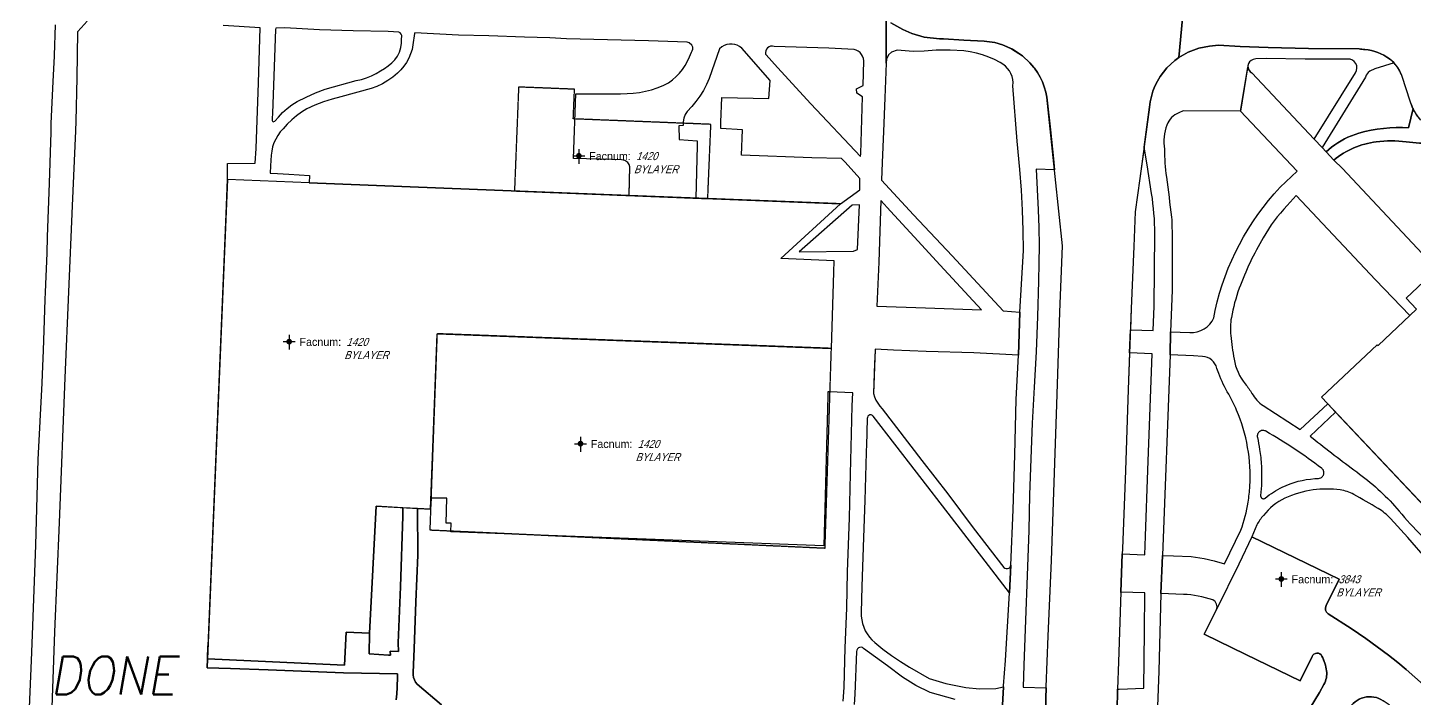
# Model space of a CAD drawing. Header units: inches. Extents: x 1273557 to 1282364, y 239587 to 246310.
# Drawn here: x 1276063 to 1276790, y 243792 to 244143 of the extents above; entities that cross this region are included whole.
import ezdxf
from ezdxf.enums import TextEntityAlignment as Align

# ---------------------------------------------------------------- set-up
doc = ezdxf.new("R2010")
doc.units = ezdxf.units.IN
doc.header["$MEASUREMENT"] = 0
doc.linetypes.add('DASHED2', pattern=[0.375, 0.25, -0.125])
doc.linetypes.add('HIDDEN', pattern=[0.375, 0.25, -0.125])
doc.layers.add('BLDG-DATA', color=159, linetype='DASHED2', lineweight=30)
for name, color, linetype in [('BLDG-UW', 231, 'Continuous'), ('BLDG-UW-UG', 159, 'HIDDEN'), ('GRASS', 3, 'Continuous'), ('PATH', 253, 'Continuous'), ('PATH-ISLAND', 252, 'Continuous'), ('PRKG-DATA', 255, 'Continuous'), ('PRKG-UW', 6, 'Continuous'), ('REV-ADJUDICATION-NOTES', 2, 'Continuous'), ('STREET-UW', 50, 'Continuous')]:
    doc.layers.add(name, color=color, linetype=linetype)
doc.styles.add('Revisions', font='simplex.shx', dxfattribs={"width": 0.9, "oblique": 10, "height": 25})
doc.styles.add('SS_LITE', font='FRABK.TTF', dxfattribs={"height": 16})

# ---------------------------------------------------------------- blocks, each defined once
blk = doc.blocks.new('*U1')
for p, q in [((-3.08, 0), (3.08, 0)), ((0, 3.55), (0, -4.2))]:
    blk.add_line(p, q)
at = {"const_width": 1.5}
blk.add_lwpolyline([(-0.75, 0, 1), (0.75, 0, 1)], format="xyb", close=True, dxfattribs=at)
at = {"layer": 'BLDG-DATA', "color": 1, "style": 'SS_LITE'}
blk.add_text('Facnum:', height=4.2, dxfattribs=at).set_placement((27.26, -2.25), align=Align.RIGHT)
at = {"layer": 'BLDG-DATA', "color": 7, "style": 'SS_LITE', "oblique": 20, "width": 0.9, "flags": 8}
for tag, p in [('FACNUM', (29.98, -2.25)), ('OBJECT', (28.84, -9.16))]:
    blk.add_attdef(tag, p, '', height=4.2, dxfattribs=at)
blk = doc.blocks.new('*U8')
for p, q in [((-3.08, 0), (3.08, 0)), ((0, 3.55), (0, -4.2))]:
    blk.add_line(p, q)
at = {"const_width": 1.5}
blk.add_lwpolyline([(-0.75, 0, 1), (0.75, 0, 1)], format="xyb", close=True, dxfattribs=at)
at = {"layer": 'PRKG-DATA', "color": 1, "style": 'SS_LITE'}
blk.add_text('Facnum:', height=4.2, dxfattribs=at).set_placement((27.26, -2.25), align=Align.RIGHT)
at = {"layer": 'PRKG-DATA', "color": 7, "style": 'SS_LITE', "oblique": 20, "width": 0.9, "flags": 8}
for tag, p in [('FACNUM', (29.98, -2.25)), ('OBJECT', (28.84, -9.16))]:
    blk.add_attdef(tag, p, '', height=4.2, dxfattribs=at)

msp = doc.modelspace()

# ---------------------------------------------------------------- linework, layer by layer
at = {"layer": 'BLDG-UW'}
msp.add_lwpolyline([(1276277.45, 243982.83), (1276484.42, 243975.15), (1276485.69, 244015.1), (1276485.88, 244021.11), (1276457.81, 244022.25), (1276489.1, 244051.03), (1276486.93, 244051.11), (1276464.59, 244052), (1276419.53, 244053.78), (1276405.52, 244054.34), (1276378.22, 244055.42), (1276210.36, 244062.06), (1276167.52, 244063.75), (1276156.97, 243812.17), (1276164.73, 243811.82), (1276228.79, 243808.96), (1276229.71, 243826.31), (1276241.97, 243825.66), (1276245.51, 243892.3), (1276274.04, 243890.79)], close=True, dxfattribs=at)
at = {"layer": 'BLDG-UW', "extrusion": (8.49585e-08, -5.94307e-08, 1)}
msp.add_lwpolyline([(1277003.26, 243845.67), (1276982.22, 243825.81), (1276980.19, 243827.96), (1276968.37, 243816.8), (1276970.42, 243814.64), (1276946.09, 243791.67), (1276908.63, 243831.34), (1276879.27, 243803.62), (1276741.52, 243949.53), (1276770.72, 243977.11), (1276771.18, 243976.62), (1276791.39, 243995.7), (1276785.94, 244001.48), (1276798.24, 244013.09), (1276803.69, 244007.31), (1276807.9, 244011.29), (1276807.44, 244011.78), (1276840.41, 244042.9), (1276932.85, 243944.98), (1276920.51, 243933.32), (1277003.26, 243845.67)], close=True, dxfattribs=at)
at = {"layer": 'BLDG-UW-UG'}
for points in [[(1276419.48, 244053.77), (1276421.12, 244092.72), (1276348.91, 244095.59), (1276349.56, 244111.14), (1276320.21, 244112.31), (1276318.05, 244057.8)], [(1276484.35, 243975.15), (1276277.42, 243982.85), (1276273.64, 243879.91), (1276481.02, 243870.39)]]:
    msp.add_lwpolyline(points, close=True, dxfattribs=at)
at = {"layer": 'GRASS'}
for points in [[(1276093.83, 244146.96), (1276090.76, 244143.39), (1276088.78, 244141.3), (1276088.78, 244141.3), (1276088.78, 244141.29), (1276088.34, 244117.22), (1276087.93, 244094.43), (1276087.71, 244089.4), (1276086.02, 244050.03), (1276082.2, 243959.73), (1276079.11, 243883.82), (1276076.72, 243826.51), (1276074.92, 243776.9)], [(1276255.96, 243790.78), (1276256.35, 243793.97), (1276256.45, 243797.18), (1276256.68, 243802.95), (1276256.68, 243804.35), (1276228.27, 243804.93), (1276188.77, 243806.43), (1276169.1, 243807.17), (1276156.73, 243807.52), (1276156.97, 243812.17), (1276157.23, 243819.11), (1276157.26, 243819.11), (1276166.76, 244045.79), (1276167.52, 244063.75), (1276167.48, 244072.21), (1276182, 244072.29), (1276182.48, 244080.09), (1276183.8, 244114.55), (1276184.56, 244143.43), (1276165.12, 244144.59)], [(1276490.57, 243790.12), (1276491.04, 243797.25), (1276491.26, 243804.4), (1276491.64, 243817.94), (1276492.36, 243838.87), (1276492.87, 243857.91), (1276493.83, 243886.33), (1276494.38, 243909.25), (1276494.91, 243930.37), (1276495.3, 243945.05), (1276495.63, 243951.87), (1276483.23, 243952.36), (1276482.54, 243952.37), (1276482.49, 243950.14), (1276480.37, 243871.55), (1276284.72, 243878.98), (1276284.89, 243883.37), (1276282.14, 243883.47), (1276282.64, 243896.59), (1276274.26, 243896.65), (1276274.04, 243890.79), (1276267.26, 243891.15), (1276267.37, 243866.63), (1276266.34, 243842.2), (1276265.5, 243817.57), (1276264.85, 243805.17), (1276264.83, 243803.81), (1276265.06, 243802.48), (1276265.52, 243801.2), (1276266.2, 243800.03), (1276267.08, 243799), (1276279.79, 243788.2)], [(1276549.36, 243790.99), (1276536.15, 243794.59), (1276528.61, 243798.19), (1276521.64, 243802.72), (1276513.82, 243808.64), (1276501.19, 243817.74), (1276500.59, 243818.14), (1276499.89, 243818.33), (1276499.16, 243818.28), (1276498.5, 243817.99), (1276497.96, 243817.5), (1276497.61, 243816.86), (1276497.49, 243816.15), (1276496.66, 243793.71), (1276496.23, 243788.29)]]:
    msp.add_lwpolyline(points, dxfattribs=at)
for points in [[(1276215.7, 244142.37), (1276197.56, 244143.33), (1276192.88, 244143.24), (1276192.7, 244142.56), (1276191.85, 244118.2), (1276191.07, 244098.44), (1276190.84, 244095.92), (1276190.96, 244094.69), (1276191.1, 244094.38), (1276191.47, 244094.13), (1276192.25, 244094.42), (1276194.16, 244096.58), (1276196.37, 244098.9), (1276198.75, 244101.04), (1276201.3, 244102.97), (1276204, 244104.7), (1276208.8, 244107.06), (1276213.7, 244109.21), (1276218.7, 244111.14), (1276235.02, 244115.68), (1276237.74, 244116.3), (1276240.4, 244117.14), (1276242.98, 244118.19), (1276245.46, 244119.44), (1276247.84, 244120.88), (1276249.89, 244122.05), (1276251.82, 244123.41), (1276253.62, 244124.95), (1276255.26, 244126.65), (1276256.74, 244128.49), (1276257.69, 244130.69), (1276258.36, 244133), (1276258.73, 244135.38), (1276258.8, 244137.78), (1276258.97, 244138.58), (1276258.89, 244139.38), (1276258.56, 244140.13), (1276258.01, 244140.73), (1276257.3, 244141.13), (1276251.71, 244141.38), (1276233.4, 244141.88)], [(1276350.17, 244108.81), (1276357.62, 244108.73), (1276370.19, 244108.7), (1276373.65, 244108.68), (1276377.13, 244108.85), (1276380.37, 244109.06), (1276383.59, 244109.48), (1276386.78, 244110.1), (1276389.92, 244110.92), (1276393, 244111.95), (1276396.01, 244113.16), (1276398.93, 244114.57), (1276400.97, 244116.09), (1276402.88, 244117.77), (1276404.64, 244119.6), (1276406.24, 244121.57), (1276407.67, 244123.67), (1276408.92, 244125.87), (1276409.98, 244128.17), (1276410.87, 244130.63), (1276411.33, 244131.29), (1276411.61, 244132.27), (1276411.56, 244133.29), (1276411.19, 244134.24), (1276409.67, 244135.57), (1276408.73, 244135.79), (1276388.31, 244136.58), (1276345.29, 244137.58), (1276336.56, 244138.09), (1276323.31, 244138.51), (1276304.55, 244139.18), (1276288.61, 244139.53), (1276265.72, 244140.71), (1276265.56, 244140.41), (1276264.76, 244134.46), (1276264.29, 244132.03), (1276263.58, 244129.66), (1276262.62, 244127.38), (1276261.43, 244125.22), (1276260.03, 244123.18), (1276258.42, 244121.31), (1276256.62, 244119.61), (1276254.17, 244117.53), (1276251.55, 244115.67), (1276248.78, 244114.04), (1276245.88, 244112.66), (1276242.87, 244111.54), (1276227.01, 244107.21), (1276222.4, 244105.97), (1276217.85, 244104.48), (1276213.39, 244102.76), (1276209.02, 244100.8), (1276206.28, 244099.05), (1276203.67, 244097.13), (1276201.18, 244095.03), (1276198.84, 244092.78), (1276196.65, 244090.38), (1276195.17, 244088.73), (1276193.87, 244086.94), (1276192.76, 244085.03), (1276191.86, 244083.01), (1276191.17, 244080.9), (1276190.71, 244078.74), (1276190.47, 244076.54), (1276190.06, 244070.88), (1276189.91, 244067.13), (1276193.65, 244066.91), (1276199.7, 244066.56), (1276210.52, 244065.93), (1276210.35, 244062.06), (1276378.22, 244055.42), (1276378.23, 244055.85), (1276378.58, 244070.52), (1276378.24, 244071.59), (1276377.5, 244072.75), (1276375.97, 244073.71), (1276374.22, 244074.09), (1276369.5, 244074.21), (1276349.02, 244074.87)], [(1276489.69, 244074.87), (1276474.15, 244075.18), (1276437.16, 244076.56), (1276437.72, 244089.93), (1276426.34, 244090.52), (1276426.42, 244093.88), (1276426.82, 244106.88), (1276451.59, 244106.26), (1276452.21, 244115.81), (1276437.27, 244132.71), (1276436.21, 244133.54), (1276434.96, 244134.21), (1276433.62, 244134.66), (1276432.22, 244134.87), (1276430.8, 244134.84), (1276429.41, 244134.56), (1276428.09, 244134.06), (1276426.87, 244133.34), (1276425.69, 244132.33), (1276420.25, 244116.83), (1276418.83, 244113.64), (1276417.2, 244110.55), (1276415.35, 244107.59), (1276413.3, 244104.76), (1276411.06, 244102.08), (1276408.62, 244099.54), (1276407.67, 244097.82), (1276406.99, 244095.98), (1276406.6, 244094.06), (1276406.52, 244092.1), (1276404.27, 244091.95), (1276404.4, 244084.7), (1276413.88, 244084.16), (1276413.83, 244081.44), (1276413.26, 244054.03), (1276489.1, 244051.03), (1276499.19, 244058.4), (1276499.34, 244064.36), (1276491.58, 244072.83)], [(1276497.66, 244109.11), (1276497.52, 244111.36), (1276500.98, 244113.13), (1276501.3, 244126.13), (1276501.13, 244127.31), (1276500.74, 244128.43), (1276500.15, 244129.46), (1276499.38, 244130.36), (1276498.45, 244131.11), (1276497.4, 244131.67), (1276496.27, 244132.03), (1276482.98, 244132.65), (1276454.25, 244133.66), (1276453.36, 244133.8), (1276452.46, 244133.7), (1276451.62, 244133.38), (1276450.88, 244132.86), (1276450.3, 244132.17), (1276449.92, 244131.35), (1276449.77, 244130.46), (1276449.84, 244129.56), (1276450.16, 244129.24), (1276456.03, 244122.56), (1276473.55, 244103.44), (1276499.57, 244075.9), (1276499.8, 244077.36), (1276500.74, 244107.17)], [(1276579.63, 244112.99), (1276579.67, 244114.63), (1276579.5, 244116.25), (1276579.11, 244117.84), (1276578.52, 244119.37), (1276577.73, 244120.8), (1276576.76, 244122.12), (1276575.62, 244123.3), (1276574.34, 244124.32), (1276572.94, 244125.16), (1276569.96, 244126.69), (1276566.88, 244128.03), (1276563.71, 244129.15), (1276560.48, 244130.07), (1276557.19, 244130.76), (1276553.87, 244131.24), (1276546.61, 244131.6), (1276539.33, 244131.68), (1276533.1, 244131.16), (1276527.3, 244130.88), (1276518.78, 244131.58), (1276515.83, 244130.53), (1276514.35, 244129.22), (1276513.32, 244126.95), (1276513.1, 244124.8), (1276512.46, 244106.56), (1276511.74, 244089.04), (1276511.74, 244088.95), (1276510.9, 244072.72), (1276510.58, 244063.46), (1276527.5, 244045.18), (1276547.75, 244023.76), (1276574.41, 243994.83), (1276583.24, 243994.14), (1276585.09, 244026.48), (1276585.04, 244037.07), (1276584.7, 244047.65), (1276584.07, 244058.21), (1276583.29, 244068.97), (1276581.75, 244083.99)], [(1276602.71, 243945.68), (1276604.25, 243994.13), (1276605.54, 244028.96), (1276601.82, 244065.3), (1276601.45, 244068.81), (1276591.84, 244069.19), (1276592.83, 244047.95), (1276593.17, 244038.59), (1276593.3, 244029.22), (1276593.22, 244019.86), (1276592.94, 244010.5), (1276592.47, 243991.92), (1276591.75, 243973.35), (1276590.8, 243954.78), (1276589.76, 243935.97), (1276588.94, 243917.16), (1276588.37, 243898.35), (1276588.02, 243879.53), (1276585.4, 243808.88), (1276584.94, 243797.44), (1276597.03, 243797.08), (1276597.04, 243797.48), (1276598.12, 243824.23), (1276599.75, 243863.92)], [(1276499.16, 244050.48), (1276495.31, 244050.26), (1276467.39, 244025.83), (1276495.88, 244026.25), (1276498.12, 244026.98)], [(1276527.77, 244033.67), (1276515.31, 244047.2), (1276510.37, 244052.71), (1276509.15, 244020.43), (1276508.23, 243997.36), (1276533.73, 243996.43), (1276563.09, 243995.46), (1276556.54, 244002.61), (1276541.48, 244018.77)], [(1276580.59, 243919.34), (1276581.27, 243948.29), (1276582.56, 243971.67), (1276559.06, 243972.83), (1276534.05, 243973.51), (1276516.89, 243974.26), (1276507.33, 243974.71), (1276507.29, 243973.69), (1276507.04, 243967.46), (1276506.4, 243951.44), (1276506.98, 243949.67), (1276507.74, 243947.96), (1276508.69, 243946.34), (1276509.8, 243944.83), (1276511.07, 243943.44), (1276531.78, 243916.3), (1276538.64, 243907.6), (1276545.43, 243898.82), (1276552.14, 243889.96), (1276558.77, 243881.02), (1276574.79, 243860.13), (1276575.37, 243859.76), (1276576.04, 243859.58), (1276576.72, 243859.61), (1276577.37, 243859.84), (1276577.92, 243860.26), (1276578.32, 243860.82), (1276578.54, 243861.47), (1276579.68, 243890.4)], [(1276650.41, 243911.3), (1276652.72, 243972.26), (1276640.74, 243972.79), (1276640, 243953.54), (1276638.65, 243911.03), (1276637.02, 243870.01), (1276636.91, 243867.28), (1276648.83, 243866.84), (1276649.17, 243876.69)], [(1276577.76, 243846.93), (1276564.99, 243863.51), (1276547.35, 243886.47), (1276529.05, 243910.28), (1276506.33, 243939.62), (1276505.84, 243940.03), (1276505.23, 243940.23), (1276504.59, 243940.21), (1276504, 243939.97), (1276503.53, 243939.53), (1276503.25, 243938.96), (1276503.19, 243938.32), (1276502.7, 243923.95), (1276502.62, 243921.53), (1276502.59, 243920.61), (1276501.84, 243895.32), (1276501.14, 243876), (1276500.29, 243850.24), (1276500, 243836.6), (1276500.02, 243834.62), (1276500.25, 243832.65), (1276500.67, 243830.71), (1276501.3, 243828.83), (1276502.12, 243827.02), (1276503.11, 243825.31), (1276504.29, 243823.71), (1276505.62, 243822.24), (1276507.09, 243820.91), (1276511.42, 243817.36), (1276515.9, 243814.01), (1276520.52, 243810.85), (1276525.28, 243807.9), (1276535.71, 243802.01), (1276544.45, 243799.39), (1276554.82, 243797.21), (1276562.14, 243796.56), (1276570.66, 243796.77), (1276574.65, 243797.55), (1276574.68, 243798.07), (1276575.7, 243811.33)], [(1276259.56, 243887.15), (1276259.55, 243891.56), (1276245.51, 243892.3), (1276241.97, 243825.66), (1276241.84, 243814.82), (1276252, 243814.26), (1276252.92, 243814.21), (1276252.78, 243816.17), (1276252.77, 243816.24), (1276257.29, 243816.09), (1276257.09, 243820.57), (1276258.25, 243850.03)], [(1276648.69, 243826.68), (1276648.79, 243846.85), (1276636.15, 243847.32), (1276634.97, 243810.7), (1276634.54, 243796.28), (1276635.3, 243796.31), (1276648.27, 243796.82)]]:
    msp.add_lwpolyline(points, close=True, dxfattribs=at)
for points in [[(1276759.4, 244119.79, 0.599142), (1276755.24, 244127.02), (1276732.93, 244127.02), (1276712.47, 244127.32), (1276707.08, 244127.04), (1276705.7, 244126.71, 0.700632), (1276704.93, 244119.79), (1276737.7, 244085.03)], [(1276787.24, 244090.87), (1276789.59, 244100.99, -0.039184), (1276788.06, 244104.94), (1276783.76, 244117.87, 0.108989), (1276779.55, 244124.94), (1276769.41, 244121.92), (1276766.84, 244120.56, 0.232334), (1276764.65, 244117.54), (1276741.83, 244080.57), (1276743.9, 244078.37), (1276746.81, 244080.7, -0.100184), (1276761.1, 244088.08, -0.085381)], [(1276719.87, 244059.69), (1276728.71, 244068.2), (1276710.64, 244087.25), (1276699.07, 244099.65), (1276669, 244099.75), (1276666.64, 244098.81, 0.21297), (1276660.39, 244092.38, 0.123147), (1276659.05, 244079.73, 0.031936), (1276660.12, 244065.07, -0.003617), (1276662.81, 244044.09, -0.017906), (1276663.08, 244032.39), (1276663.22, 244005.76), (1276662.28, 243983.83), (1276672.37, 243983.43, 0.305303), (1276685.02, 243991.23), (1276685.69, 243995.13, -0.134395)], [(1276654.06, 244035.3, 0.037386), (1276652.37, 244056.53), (1276650.04, 244071.55), (1276648.39, 244080.76), (1276646.12, 244064.33), (1276643.79, 244046.76), (1276643.07, 244028.6), (1276641.64, 243996.05), (1276641.21, 243984.95), (1276653.22, 243984.49), (1276653.68, 243997.31)], [(1276728.28, 244055.33), (1276723.47, 244050.17, 0.055825), (1276710.91, 244033.26, 0.042908), (1276698.36, 244006.7, 0.045668), (1276694.2, 243991.32, 0.071175), (1276693.9, 243981.88, 0.013114), (1276695.6, 243969.56, 0.131884), (1276701.53, 243956.5, -0.040554), (1276704.99, 243951.51, 0.10876), (1276710.86, 243945.12), (1276730.39, 243932.52), (1276744.78, 243946.08), (1276741.52, 243949.53), (1276770.72, 243977.11), (1276771.18, 243976.62), (1276787.86, 243992.37), (1276769.77, 244011.21)], [(1276696.99, 243942.7, 0.029664), (1276692.8, 243951.12, -0.037954), (1276687.59, 243962.02), (1276686.57, 243964.65, 0.328965), (1276679.1, 243970.99), (1276674.37, 243971.31), (1276662.03, 243971.73), (1276658.12, 243866.52), (1276663.9, 243866.3), (1276673.19, 243865.87), (1276679.93, 243864.86), (1276685.2, 243863.61), (1276690.6, 243862.03), (1276699.25, 243879.8, 0.046591), (1276703.01, 243894.49, 0.024804), (1276703.92, 243902.92, 0.11588)], [(1276748.93, 243941.68), (1276735.49, 243929.11), (1276738.01, 243927.12, 0.008795), (1276761.48, 243909.24, -0.06), (1276782.2, 243889.8, 0.024106), (1276794.17, 243876.84, -0.059127), (1276811.24, 243855.53), (1276812.58, 243853.98), (1276819.39, 243845.29), (1276831.58, 243829.89), (1276842.66, 243815.7), (1276845.68, 243812.11), (1276853.89, 243803.34), (1276860.42, 243796.95), (1276870, 243806.19), (1276869.31, 243806.94), (1276872.87, 243810.41)], [(1276709.94, 243913.58, -0.022806), (1276710.06, 243905.02, -0.018904), (1276709.56, 243897.95, 0.018905), (1276709.55, 243897.83, 0.045634), (1276709.57, 243897.56, 0.056615), (1276709.66, 243897.23, 0.080689), (1276709.9, 243896.82, 0.052185), (1276710.13, 243896.6, 0.082496), (1276710.56, 243896.37, 0.098699), (1276711.14, 243896.29, 0.098699), (1276711.71, 243896.44, 0.059103), (1276712.01, 243896.63, -0.059105), (1276720.93, 243902.35, -0.098696), (1276737.95, 243906.8, -0.01046), (1276739.83, 243906.87, 0.01024), (1276739.96, 243906.88, 0.098699), (1276741.09, 243907.18, 0.082496), (1276741.89, 243907.74, 0.052185), (1276742.29, 243908.23, 0.043988), (1276742.54, 243908.69, 0.036571), (1276742.68, 243909.11, 0.034751), (1276742.76, 243909.52, 0.021821), (1276742.78, 243909.78, 0.022806), (1276742.77, 243910.05, 0.022804), (1276742.74, 243910.32, 0.021821), (1276742.69, 243910.58, 0.034751), (1276742.57, 243910.98, 0.036571), (1276742.38, 243911.37, 0.043988), (1276742.08, 243911.8, 0.052185), (1276741.63, 243912.24, 0.004705), (1276741.58, 243912.27, 0.029746), (1276712.3, 243931.69, 0.047906), (1276711.78, 243931.93, 0.098699), (1276710.62, 243932.09, 0.098696), (1276709.48, 243931.79, 0.082496), (1276708.68, 243931.22, 0.052187), (1276708.29, 243930.74, 0.043988), (1276708.04, 243930.27, 0.036571), (1276707.89, 243929.86, 0.034751), (1276707.82, 243929.45, 0.021821), (1276707.8, 243929.19, 0.022804), (1276707.8, 243928.92, 0.022806), (1276707.83, 243928.64, 0.017214), (1276707.87, 243928.44, -0.017215), (1276709.05, 243922.09, -0.022804)], [(1276773.85, 243790.28, 0.450272), (1276755.86, 243785.65), (1276748.52, 243773.36), (1276750.39, 243772.07), (1276751.23, 243772.28, -0.176822), (1276766.37, 243770.75), (1276769.67, 243774.01), (1276775.54, 243779.46), (1276777.55, 243781.46, 0.461923), (1276777.01, 243788.14)]]:
    msp.add_lwpolyline(points, format="xyb", close=True, dxfattribs=at)
for points in [[(1276799.76, 244082.69, -0.032029), (1276785.96, 244083.56, 0.063443), (1276770.24, 244083.56, 0.139693), (1276748.01, 244073.99), (1276752.52, 244069.49), (1276807.53, 244010.94)], [(1276797.05, 243863.98), (1276786.78, 243876), (1276777.69, 243885.91, 0.073673), (1276771.22, 243891.15, 0.005891), (1276758.49, 243898.48, 0.094799), (1276751.28, 243900.88, 0.066555), (1276737.05, 243900.88, 0.078272), (1276722.3, 243896.49, 0.113946), (1276711.04, 243887.52, 0.055005), (1276707.53, 243882.56), (1276704.95, 243876.29), (1276750.79, 243853.99), (1276743.94, 243840.26, 0.369469), (1276745.05, 243835.82), (1276757.04, 243828.23), (1276764.85, 243823), (1276776.65, 243814.22), (1276781.56, 243810.31), (1276785.97, 243806.62), (1276797.99, 243795.96)], [(1276733.07, 243782.44), (1276740.37, 243794.64), (1276742.76, 243798.76, 0.169769), (1276744.15, 243805.96, 0.077714), (1276741.74, 243813.67, 0.640198), (1276736.53, 243813.54), (1276730.3, 243800.63), (1276701.76, 243814.47), (1276679.97, 243825.12), (1276686.33, 243838.07, 0.428707), (1276684.46, 243843.14, 0.074192), (1276669.02, 243846.05), (1276657.28, 243846.53), (1276656.14, 243805.74), (1276655.42, 243787.31)]]:
    msp.add_lwpolyline(points, format="xyb", dxfattribs=at)
at = {"layer": 'PATH'}
for points in [[(1276062.66, 243766.07), (1276064.61, 243811.3), (1276065.11, 243824.87), (1276066.84, 243871.92), (1276068.16, 243916.83), (1276070.19, 243956.98), (1276070.42, 243961.59), (1276070.89, 243974.1), (1276071.48, 243989.94), (1276071.89, 244000.82), (1276072.03, 244004.73), (1276072.8, 244025.16), (1276073.08, 244033.68), (1276074, 244061.89), (1276074, 244061.91), (1276074.87, 244088.59), (1276075.02, 244093.24), (1276076.06, 244115.28), (1276076.69, 244128.48), (1276076.7, 244128.89), (1276077.26, 244144.91)], [(1276093.83, 244146.96), (1276090.76, 244143.39), (1276088.78, 244141.3), (1276088.78, 244141.3), (1276088.78, 244141.29), (1276088.34, 244117.22), (1276087.93, 244094.43), (1276087.71, 244089.4), (1276086.02, 244050.03), (1276082.2, 243959.73), (1276079.11, 243883.82), (1276076.72, 243826.51), (1276074.92, 243776.9)], [(1276490.57, 243790.12), (1276491.04, 243797.25), (1276491.26, 243804.4), (1276491.64, 243817.94), (1276492.36, 243838.87), (1276492.87, 243857.91), (1276493.83, 243886.33), (1276494.38, 243909.25), (1276494.91, 243930.37), (1276495.3, 243945.05), (1276495.63, 243951.87), (1276483.23, 243952.36), (1276482.54, 243952.37), (1276482.49, 243950.14), (1276480.37, 243871.55), (1276284.72, 243878.98), (1276284.89, 243883.37), (1276282.14, 243883.47), (1276282.64, 243896.59), (1276274.26, 243896.65), (1276277.45, 243982.83), (1276484.42, 243975.15), (1276485.69, 244015.1), (1276485.88, 244021.11), (1276457.81, 244022.25), (1276489.1, 244051.03), (1276499.19, 244058.4), (1276499.34, 244064.36), (1276491.58, 244072.83), (1276489.69, 244074.87), (1276474.15, 244075.18), (1276437.16, 244076.56), (1276437.72, 244089.93), (1276426.34, 244090.52), (1276426.42, 244093.88), (1276426.82, 244106.88), (1276451.59, 244106.26), (1276452.21, 244115.81), (1276437.27, 244132.71), (1276436.21, 244133.54), (1276434.96, 244134.21), (1276433.62, 244134.66), (1276432.22, 244134.87), (1276430.8, 244134.84), (1276429.41, 244134.56), (1276428.09, 244134.06), (1276426.87, 244133.34), (1276425.69, 244132.33), (1276420.25, 244116.83), (1276418.83, 244113.64), (1276417.2, 244110.55), (1276415.35, 244107.59), (1276413.3, 244104.76), (1276411.06, 244102.08), (1276408.62, 244099.54), (1276407.67, 244097.82), (1276406.99, 244095.98), (1276406.6, 244094.06), (1276406.52, 244092.1), (1276404.27, 244091.95), (1276404.4, 244084.7), (1276413.88, 244084.16), (1276413.83, 244081.44), (1276413.26, 244054.03), (1276405.52, 244054.34), (1276378.22, 244055.42), (1276378.58, 244070.52), (1276378.24, 244071.59), (1276377.5, 244072.75), (1276375.97, 244073.71), (1276374.22, 244074.09), (1276369.5, 244074.21), (1276349.02, 244074.87), (1276350.17, 244108.81), (1276357.62, 244108.73), (1276370.19, 244108.7), (1276373.65, 244108.68), (1276377.13, 244108.85), (1276380.37, 244109.06), (1276383.59, 244109.48), (1276386.78, 244110.1), (1276389.92, 244110.92), (1276393, 244111.95), (1276396.01, 244113.16), (1276398.93, 244114.57), (1276400.97, 244116.09), (1276402.88, 244117.77), (1276404.64, 244119.6), (1276406.24, 244121.57), (1276407.67, 244123.67), (1276408.92, 244125.87), (1276409.98, 244128.17), (1276410.87, 244130.63), (1276411.33, 244131.29), (1276411.61, 244132.27), (1276411.56, 244133.29), (1276411.19, 244134.24), (1276409.67, 244135.57), (1276408.73, 244135.79), (1276388.31, 244136.58), (1276345.29, 244137.58), (1276336.56, 244138.09), (1276323.31, 244138.51), (1276304.55, 244139.18), (1276288.61, 244139.53), (1276265.72, 244140.71), (1276265.56, 244140.41), (1276264.76, 244134.46), (1276264.29, 244132.03), (1276263.58, 244129.66), (1276262.62, 244127.38), (1276261.43, 244125.22), (1276260.03, 244123.18), (1276258.42, 244121.31), (1276256.62, 244119.61), (1276254.17, 244117.53), (1276251.55, 244115.67), (1276248.78, 244114.04), (1276245.88, 244112.66), (1276242.87, 244111.54), (1276227.01, 244107.21), (1276222.4, 244105.97), (1276217.85, 244104.48), (1276213.39, 244102.76), (1276209.02, 244100.8), (1276206.28, 244099.05), (1276203.67, 244097.13), (1276201.18, 244095.03), (1276198.84, 244092.78), (1276196.65, 244090.38), (1276195.17, 244088.73), (1276193.87, 244086.94), (1276192.76, 244085.03), (1276191.86, 244083.01), (1276191.17, 244080.9), (1276190.71, 244078.74), (1276190.47, 244076.54), (1276190.06, 244070.88), (1276189.91, 244067.13), (1276193.65, 244066.91), (1276199.7, 244066.56), (1276210.52, 244065.93), (1276210.35, 244062.06), (1276167.52, 244063.75), (1276167.48, 244072.21), (1276182, 244072.29), (1276182.48, 244080.09), (1276183.8, 244114.55), (1276184.56, 244143.43), (1276165.12, 244144.59)], [(1276513.14, 244147.74), (1276513.1, 244124.8), (1276512.46, 244106.56), (1276511.74, 244089.04), (1276511.74, 244088.95), (1276510.9, 244072.72), (1276510.58, 244063.46), (1276527.5, 244045.18), (1276547.75, 244023.76), (1276574.41, 243994.83), (1276583.24, 243994.14), (1276582.56, 243971.67), (1276559.06, 243972.83), (1276534.05, 243973.51), (1276516.89, 243974.26), (1276507.33, 243974.71), (1276506.4, 243951.44), (1276506.98, 243949.67), (1276507.74, 243947.96), (1276508.69, 243946.34), (1276509.8, 243944.83), (1276511.07, 243943.44), (1276531.78, 243916.3), (1276538.64, 243907.6), (1276545.43, 243898.82), (1276552.14, 243889.96), (1276558.77, 243881.02), (1276574.79, 243860.13), (1276575.37, 243859.76), (1276576.04, 243859.58), (1276576.72, 243859.61), (1276577.37, 243859.84), (1276577.92, 243860.26), (1276578.32, 243860.82), (1276578.54, 243861.47), (1276577.76, 243846.93), (1276564.99, 243863.51), (1276547.35, 243886.47), (1276529.05, 243910.28), (1276506.33, 243939.62), (1276505.84, 243940.03), (1276505.23, 243940.23), (1276504.59, 243940.21), (1276504, 243939.97), (1276503.53, 243939.53), (1276503.25, 243938.96), (1276503.19, 243938.32), (1276502.7, 243923.95), (1276502.62, 243921.53), (1276502.59, 243920.61), (1276501.84, 243895.32), (1276501.14, 243876), (1276500.29, 243850.24), (1276500, 243836.6), (1276500.02, 243834.62), (1276500.25, 243832.65), (1276500.67, 243830.71), (1276501.3, 243828.83), (1276502.12, 243827.02), (1276503.11, 243825.31), (1276504.29, 243823.71), (1276505.62, 243822.24), (1276507.09, 243820.91), (1276511.42, 243817.36), (1276515.9, 243814.01), (1276520.52, 243810.85), (1276525.28, 243807.9), (1276535.71, 243802.01), (1276544.45, 243799.39), (1276554.82, 243797.21), (1276562.14, 243796.56), (1276570.66, 243796.77), (1276574.65, 243797.55), (1276573.93, 243784.79)], [(1276573.93, 243784.79), (1276574.65, 243797.55), (1276574.68, 243798.07), (1276575.7, 243811.33), (1276577.76, 243846.93), (1276578.54, 243861.47), (1276579.68, 243890.4), (1276580.59, 243919.34), (1276581.27, 243948.29), (1276582.56, 243971.67), (1276583.24, 243994.14), (1276585.09, 244026.48), (1276585.04, 244037.07), (1276584.7, 244047.65), (1276584.07, 244058.21), (1276583.29, 244068.97), (1276581.75, 244083.99), (1276579.63, 244112.99), (1276579.67, 244114.63), (1276579.5, 244116.25), (1276579.11, 244117.84), (1276578.52, 244119.37), (1276577.73, 244120.8), (1276576.76, 244122.12), (1276575.62, 244123.3), (1276574.34, 244124.32), (1276572.94, 244125.16), (1276569.96, 244126.69), (1276566.88, 244128.03), (1276563.71, 244129.15), (1276560.48, 244130.07), (1276557.19, 244130.76), (1276553.87, 244131.24), (1276546.61, 244131.6), (1276539.33, 244131.68), (1276533.1, 244131.16), (1276527.3, 244130.88), (1276518.78, 244131.58), (1276515.83, 244130.53), (1276514.35, 244129.22), (1276513.32, 244126.95), (1276513.1, 244124.8), (1276513.14, 244147.74)], [(1276515.48, 244146.03), (1276521.82, 244142.42), (1276526.63, 244140.37), (1276533.01, 244138.56), (1276541.04, 244137.68), (1276543.23, 244137.55), (1276553.79, 244136.94), (1276564.56, 244136.44), (1276570.07, 244135.64), (1276574.17, 244134.39), (1276578.78, 244132.44), (1276584.57, 244128.76), (1276588.47, 244125.05), (1276590.63, 244122.55), (1276590.88, 244122.24), (1276592.45, 244119.92), (1276593.84, 244117.49), (1276595.04, 244114.96), (1276596.04, 244112.35), (1276596.84, 244109.67), (1276597.43, 244106.92), (1276599.24, 244089.8), (1276600.83, 244074.66), (1276601.45, 244068.81), (1276591.84, 244069.19), (1276592.83, 244047.95), (1276593.17, 244038.59), (1276593.3, 244029.22), (1276593.22, 244019.86), (1276592.94, 244010.5), (1276592.47, 243991.92), (1276591.75, 243973.35), (1276590.8, 243954.78), (1276589.76, 243935.97), (1276588.94, 243917.16), (1276588.37, 243898.35), (1276588.02, 243879.53), (1276585.4, 243808.88), (1276584.94, 243797.44), (1276597.03, 243797.08), (1276596.85, 243791.69), (1276596.79, 243783.88)], [(1276279.79, 243788.2), (1276267.08, 243799), (1276266.2, 243800.03), (1276265.52, 243801.2), (1276265.06, 243802.48), (1276264.83, 243803.81), (1276264.85, 243805.17), (1276265.5, 243817.57), (1276266.34, 243842.2), (1276267.37, 243866.63), (1276267.26, 243891.15), (1276259.55, 243891.56), (1276259.56, 243887.15), (1276258.25, 243850.03), (1276257.09, 243820.57), (1276257.29, 243816.09), (1276252.77, 243816.24), (1276252.92, 243814.21), (1276252, 243814.26), (1276241.84, 243814.82), (1276241.97, 243825.66), (1276229.71, 243826.31), (1276228.79, 243808.96), (1276164.73, 243811.82), (1276156.97, 243812.17), (1276156.73, 243807.52), (1276169.1, 243807.17), (1276188.77, 243806.43), (1276228.27, 243804.93), (1276256.68, 243804.35), (1276256.68, 243802.95), (1276256.45, 243797.18), (1276256.35, 243793.97), (1276255.96, 243790.78)], [(1276549.36, 243790.99), (1276536.15, 243794.59), (1276528.61, 243798.19), (1276521.64, 243802.72), (1276513.82, 243808.64), (1276501.19, 243817.74), (1276500.59, 243818.14), (1276499.89, 243818.33), (1276499.16, 243818.28), (1276498.5, 243817.99), (1276497.96, 243817.5), (1276497.61, 243816.86), (1276497.49, 243816.15), (1276496.66, 243793.71), (1276496.23, 243788.29)]]:
    msp.add_lwpolyline(points, dxfattribs=at)
for points in [[(1276634.21, 243784.83), (1276634.54, 243796.28), (1276635.3, 243796.31), (1276648.27, 243796.82), (1276648.69, 243826.68), (1276648.79, 243846.85), (1276636.15, 243847.32), (1276636.14, 243847.09), (1276636.15, 243847.32), (1276636.91, 243867.28), (1276648.83, 243866.84), (1276649.17, 243876.69), (1276650.41, 243911.3), (1276652.72, 243972.26), (1276640.74, 243972.79), (1276641.21, 243984.95), (1276653.22, 243984.49), (1276653.68, 243997.31), (1276654.06, 244035.3, 0.037386), (1276652.37, 244056.53), (1276650.04, 244071.55), (1276648.39, 244080.76), (1276651.3, 244101.77), (1276651.66, 244104.57), (1276652.26, 244107.37), (1276653.09, 244110.11), (1276654.14, 244112.77), (1276655.4, 244115.34), (1276656.86, 244117.8), (1276658.52, 244120.13), (1276660.37, 244122.31), (1276662.39, 244124.34), (1276664.56, 244126.2), (1276666.7, 244127.74), (1276671.56, 244130.66), (1276677.22, 244132.68), (1276682.8, 244133.82), (1276687.51, 244134.29), (1276698.86, 244133.57), (1276713.57, 244133.07), (1276734.69, 244132.45), (1276761.25, 244132.3, 0.004931), (1276764.23, 244132.03, -0.143882), (1276777.24, 244127.03, -0.040817), (1276779.55, 244124.94), (1276769.41, 244121.92), (1276766.84, 244120.56, 0.232334), (1276764.65, 244117.54), (1276741.83, 244080.57), (1276737.7, 244085.03), (1276759.4, 244119.79, 0.599142), (1276755.24, 244127.02), (1276732.93, 244127.02), (1276712.47, 244127.32), (1276707.08, 244127.04), (1276705.7, 244126.71, 0.315456), (1276702.89, 244123.52), (1276699.07, 244099.65), (1276669, 244099.75), (1276666.64, 244098.81, 0.21297), (1276660.39, 244092.38, 0.123147), (1276659.05, 244079.73, 0.031936), (1276660.12, 244065.07, -0.003617), (1276662.81, 244044.09, -0.017906), (1276663.08, 244032.39), (1276663.22, 244005.76), (1276662.28, 243983.83), (1276662.03, 243971.73), (1276662.03, 243971.73), (1276658.12, 243866.52), (1276657.28, 243846.53), (1276656.14, 243805.74), (1276655.42, 243787.31)], [(1276797.05, 243863.98), (1276786.78, 243876), (1276777.69, 243885.91, 0.073673), (1276771.22, 243891.15, 0.005891), (1276758.49, 243898.48, 0.094799), (1276751.28, 243900.88, 0.066555), (1276737.05, 243900.88, 0.078272), (1276722.3, 243896.49, 0.113946), (1276711.04, 243887.52, 0.055005), (1276707.53, 243882.56), (1276704.95, 243876.29), (1276698.14, 243862), (1276686.33, 243838.07, 0.428707), (1276684.46, 243843.14, 0.074192), (1276669.02, 243846.05), (1276657.28, 243846.53), (1276658.12, 243866.52), (1276663.9, 243866.3), (1276673.19, 243865.87), (1276679.93, 243864.86), (1276685.2, 243863.61), (1276690.6, 243862.03), (1276699.25, 243879.8, 0.046591), (1276703.01, 243894.49, 0.024804), (1276703.92, 243902.92, 0.11588), (1276696.99, 243942.7, 0.029664), (1276692.8, 243951.12, -0.037954), (1276687.59, 243962.02), (1276686.57, 243964.65, 0.328965), (1276679.1, 243970.99), (1276674.37, 243971.31), (1276662.03, 243971.73), (1276662.28, 243983.83), (1276672.37, 243983.43, 0.305303), (1276685.02, 243991.23), (1276685.69, 243995.13, -0.134395), (1276719.87, 244059.69), (1276728.71, 244068.2), (1276710.64, 244087.25), (1276699.07, 244099.65), (1276702.89, 244122.7, 0.255582), (1276704.93, 244119.79), (1276737.7, 244085.03), (1276741.83, 244080.57), (1276743.9, 244078.37), (1276748.01, 244073.99), (1276752.52, 244069.49), (1276807.53, 244010.94)], [(1276793.67, 244094.87, -0.06832), (1276789.59, 244100.99), (1276787.24, 244090.87, 0.085381), (1276761.1, 244088.08, 0.100184), (1276746.81, 244080.7), (1276743.9, 244078.37), (1276748.01, 244073.99, -0.139693), (1276770.24, 244083.56, -0.063443), (1276785.96, 244083.56, 0.032029), (1276799.76, 244082.69)], [(1276798.24, 244013.09), (1276785.94, 244001.48), (1276791.39, 243995.7), (1276787.86, 243992.37), (1276769.77, 244011.21), (1276728.28, 244055.33), (1276723.47, 244050.17, 0.055825), (1276710.91, 244033.26, 0.042908), (1276698.36, 244006.7, 0.045668), (1276694.2, 243991.32, 0.071175), (1276693.9, 243981.88, 0.013114), (1276695.6, 243969.56, 0.131884), (1276701.53, 243956.5, -0.040554), (1276704.99, 243951.51, 0.10876), (1276710.86, 243945.12), (1276730.39, 243932.52), (1276744.78, 243946.08), (1276748.93, 243941.68), (1276735.49, 243929.11), (1276738.01, 243927.12, 0.008795), (1276761.48, 243909.24, -0.06), (1276782.2, 243889.8, 0.024106), (1276794.17, 243876.84, -0.059127)]]:
    msp.add_lwpolyline(points, format="xyb", dxfattribs=at)
at = {"layer": 'PATH-ISLAND'}
for points in [[(1276233.4, 244141.88), (1276215.7, 244142.37), (1276197.56, 244143.33), (1276192.88, 244143.24), (1276192.7, 244142.56), (1276191.85, 244118.2), (1276191.07, 244098.44), (1276190.84, 244095.92), (1276190.96, 244094.69), (1276191.1, 244094.38), (1276191.47, 244094.13), (1276192.25, 244094.42), (1276194.16, 244096.58), (1276196.37, 244098.9), (1276198.75, 244101.04), (1276201.3, 244102.97), (1276204, 244104.7), (1276208.8, 244107.06), (1276213.7, 244109.21), (1276218.7, 244111.14), (1276235.02, 244115.68), (1276237.74, 244116.3), (1276240.4, 244117.14), (1276242.98, 244118.19), (1276245.46, 244119.44), (1276247.84, 244120.88), (1276249.89, 244122.05), (1276251.82, 244123.41), (1276253.62, 244124.95), (1276255.26, 244126.65), (1276256.74, 244128.49), (1276257.69, 244130.69), (1276258.36, 244133), (1276258.73, 244135.38), (1276258.8, 244137.78), (1276258.97, 244138.58), (1276258.89, 244139.38), (1276258.56, 244140.13), (1276258.01, 244140.73), (1276257.3, 244141.13), (1276251.71, 244141.38)], [(1276499.57, 244075.9), (1276499.8, 244077.36), (1276500.74, 244107.17), (1276497.66, 244109.11), (1276497.52, 244111.36), (1276500.98, 244113.13), (1276501.3, 244126.13), (1276501.13, 244127.31), (1276500.74, 244128.43), (1276500.15, 244129.46), (1276499.38, 244130.36), (1276498.45, 244131.11), (1276497.4, 244131.67), (1276496.27, 244132.03), (1276482.98, 244132.65), (1276454.25, 244133.66), (1276453.36, 244133.8), (1276452.46, 244133.7), (1276451.62, 244133.38), (1276450.88, 244132.86), (1276450.3, 244132.17), (1276449.92, 244131.35), (1276449.77, 244130.46), (1276449.84, 244129.56), (1276450.16, 244129.24), (1276456.03, 244122.56), (1276473.55, 244103.44)], [(1276495.88, 244026.25), (1276498.12, 244026.98), (1276499.16, 244050.48), (1276495.31, 244050.26), (1276467.39, 244025.83)], [(1276527.77, 244033.67), (1276515.31, 244047.2), (1276510.37, 244052.71), (1276509.15, 244020.43), (1276508.23, 243997.36), (1276533.73, 243996.43), (1276563.09, 243995.46), (1276556.54, 244002.61), (1276541.48, 244018.77)]]:
    msp.add_lwpolyline(points, close=True, dxfattribs=at)
msp.add_lwpolyline([(1276709.94, 243913.58, -0.022806), (1276710.06, 243905.02, -0.018904), (1276709.56, 243897.95, 0.018905), (1276709.55, 243897.83, 0.045634), (1276709.57, 243897.56, 0.056615), (1276709.66, 243897.23, 0.080689), (1276709.9, 243896.82, 0.052185), (1276710.13, 243896.6, 0.082496), (1276710.56, 243896.37, 0.098699), (1276711.14, 243896.29, 0.098699), (1276711.71, 243896.44, 0.059103), (1276712.01, 243896.63, -0.059105), (1276720.93, 243902.35, -0.098696), (1276737.95, 243906.8, -0.01046), (1276739.83, 243906.87, 0.01024), (1276739.96, 243906.88, 0.098699), (1276741.09, 243907.18, 0.082496), (1276741.89, 243907.74, 0.052185), (1276742.29, 243908.23, 0.043988), (1276742.54, 243908.69, 0.036571), (1276742.68, 243909.11, 0.034751), (1276742.76, 243909.52, 0.021821), (1276742.78, 243909.78, 0.022806), (1276742.77, 243910.05, 0.022804), (1276742.74, 243910.32, 0.021821), (1276742.69, 243910.58, 0.034751), (1276742.57, 243910.98, 0.036571), (1276742.38, 243911.37, 0.043988), (1276742.08, 243911.8, 0.052185), (1276741.63, 243912.24, 0.004705), (1276741.58, 243912.27, 0.029746), (1276712.3, 243931.69, 0.047906), (1276711.78, 243931.93, 0.098699), (1276710.62, 243932.09, 0.098696), (1276709.48, 243931.79, 0.082496), (1276708.68, 243931.22, 0.052187), (1276708.29, 243930.74, 0.043988), (1276708.04, 243930.27, 0.036571), (1276707.89, 243929.86, 0.034751), (1276707.82, 243929.45, 0.021821), (1276707.8, 243929.19, 0.022804), (1276707.8, 243928.92, 0.022806), (1276707.83, 243928.64, 0.017214), (1276707.87, 243928.44, -0.017215), (1276709.05, 243922.09, -0.022804)], format="xyb", close=True, dxfattribs=at)
at = {"layer": 'PRKG-UW'}
for points in [[(1276797.99, 243795.96), (1276785.97, 243806.62), (1276781.56, 243810.31), (1276776.65, 243814.22), (1276764.85, 243823), (1276757.04, 243828.23), (1276745.05, 243835.82, -0.369469), (1276743.94, 243840.26), (1276750.79, 243853.99), (1276704.95, 243876.29), (1276698.14, 243862), (1276686.33, 243838.07), (1276679.97, 243825.12), (1276701.76, 243814.47), (1276730.3, 243800.63), (1276736.53, 243813.54, -0.640198), (1276741.74, 243813.67, -0.07758), (1276744.14, 243805.97, -0.170092), (1276742.76, 243798.76), (1276740.37, 243794.64), (1276733.07, 243782.44)], [(1276755.86, 243785.65, -0.450272), (1276773.85, 243790.28)]]:
    msp.add_lwpolyline(points, format="xyb", dxfattribs=at)
at = {"layer": 'STREET-UW'}
for points in [[(1276670.69, 244170.76), (1276666.7, 244127.74), (1276664.56, 244126.2), (1276662.39, 244124.34), (1276660.37, 244122.31), (1276658.52, 244120.13), (1276656.86, 244117.8), (1276655.4, 244115.34), (1276654.14, 244112.77), (1276653.09, 244110.11), (1276652.26, 244107.37), (1276651.66, 244104.57), (1276651.3, 244101.77), (1276646.12, 244064.33), (1276643.79, 244046.76), (1276643.07, 244028.6), (1276641.64, 243996.05), (1276640, 243953.54), (1276638.65, 243911.03), (1276637.02, 243870.01), (1276636.91, 243867.28), (1276636.15, 243847.32), (1276634.97, 243810.7), (1276634.54, 243796.28), (1276634.21, 243784.83)], [(1276596.79, 243783.88), (1276596.85, 243791.69), (1276597.03, 243797.07), (1276597.04, 243797.48), (1276598.12, 243824.23), (1276599.75, 243863.92), (1276602.71, 243945.68), (1276604.25, 243994.13), (1276605.54, 244028.96), (1276601.82, 244065.3), (1276597.43, 244106.92), (1276596.84, 244109.67), (1276596.04, 244112.35), (1276595.04, 244114.96), (1276593.84, 244117.49), (1276592.45, 244119.92), (1276590.88, 244122.24), (1276590.63, 244122.55), (1276588.47, 244125.05), (1276584.57, 244128.76), (1276579.3, 244132.11), (1276579.3, 244132.22), (1276574.17, 244134.39), (1276570.07, 244135.64), (1276564.56, 244136.44), (1276553.79, 244136.94), (1276543.23, 244137.55), (1276541.04, 244137.68), (1276533.01, 244138.56), (1276526.63, 244140.37), (1276521.82, 244142.42), (1276515.48, 244146.03)]]:
    msp.add_lwpolyline(points, dxfattribs=at)
msp.add_lwpolyline([(1276793.67, 244094.87, -0.107793), (1276788.06, 244104.94), (1276783.76, 244117.87, 0.150476), (1276777.24, 244127.03, 0.143882), (1276764.23, 244132.03, -0.004931), (1276761.25, 244132.3), (1276734.69, 244132.45), (1276713.57, 244133.07), (1276698.86, 244133.57), (1276687.51, 244134.29), (1276682.8, 244133.82), (1276677.22, 244132.68), (1276671.56, 244130.66), (1276666.7, 244127.74), (1276670.69, 244170.76)], format="xyb", dxfattribs=at)

# ---------------------------------------------------------------- block references
at = {"layer": 'BLDG-DATA'}
ref = msp.add_blockref('*U1', (1276351.83, 244076.21), dxfattribs=at)
ref.add_attrib('FACNUM', '1420', (1276381.82, 244073.96), dxfattribs={"color": 7, "height": 4.2, "style": 'SS_LITE', "oblique": 20, "width": 0.9})
ref.add_attrib('OBJECT', 'BYLAYER', (1276380.67, 244067.06), dxfattribs={"color": 7, "height": 4.2, "style": 'SS_LITE', "oblique": 20, "width": 0.9})
ref = msp.add_blockref('*U1', (1276199.85, 243978.7), dxfattribs=at)
ref.add_attrib('FACNUM', '1420', (1276229.83, 243976.45), dxfattribs={"color": 7, "height": 4.2, "style": 'SS_LITE', "oblique": 20, "width": 0.9})
ref.add_attrib('OBJECT', 'BYLAYER', (1276228.69, 243969.55), dxfattribs={"color": 7, "height": 4.2, "style": 'SS_LITE', "oblique": 20, "width": 0.9})
ref = msp.add_blockref('*U1', (1276352.7, 243925.16), dxfattribs=at)
ref.add_attrib('FACNUM', '1420', (1276382.69, 243922.91), dxfattribs={"color": 7, "height": 4.2, "style": 'SS_LITE', "oblique": 20, "width": 0.9})
ref.add_attrib('OBJECT', 'BYLAYER', (1276381.54, 243916.01), dxfattribs={"color": 7, "height": 4.2, "style": 'SS_LITE', "oblique": 20, "width": 0.9})
at = {"layer": 'PRKG-DATA'}
ref = msp.add_blockref('*U8', (1276720.41, 243854.17), dxfattribs=at)
ref.add_attrib('FACNUM', '3843', (1276750.39, 243851.92), dxfattribs={"color": 7, "height": 4.2, "style": 'SS_LITE', "oblique": 20, "width": 0.9})
ref.add_attrib('OBJECT', 'BYLAYER', (1276749.25, 243845.01), dxfattribs={"color": 7, "height": 4.2, "style": 'SS_LITE', "oblique": 20, "width": 0.9})

# ---------------------------------------------------------------- texts
at = {"layer": 'REV-ADJUDICATION-NOTES', "style": 'Revisions', "oblique": 10, "width": 0.913884}
msp.add_text('DONE', height=20, dxfattribs=at).set_placement((1276074.47, 243793.56, 127.79))

doc.saveas('drawing.dxf')
